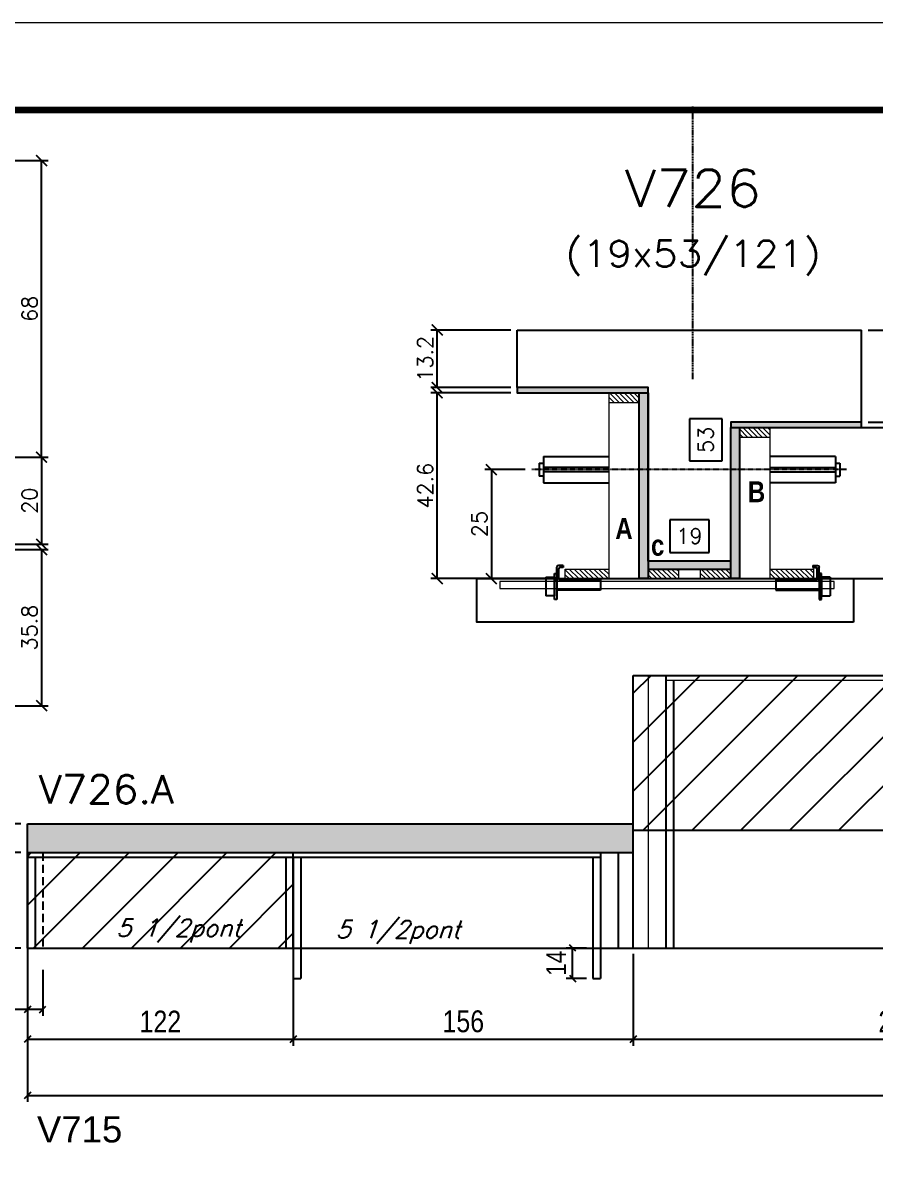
# Model space of a CAD drawing. Extents: x -20960 to -5926, y -2106 to 21915.
# Drawn here: x -7072 to -6681, y 13352 to 13875 of the extents above; entities that cross this region are included whole.
import ezdxf
from ezdxf.enums import TextEntityAlignment as Align

# ---------------------------------------------------------------- set-up
doc = ezdxf.new("R2010")
doc.units = 0
doc.linetypes.add('DASHED', pattern=[0.75, 0.5, -0.25])
doc.linetypes.add('HIDDEN', pattern=[0.375, 0.25, -0.125])
for name, color, linetype in [('5', 5, 'Continuous'), ('barrote', 251, 'Continuous'), ('COTA', 241, 'Continuous'), ('Cota Seção (2x)', 4, 'Continuous'), ('detalhes', 4, 'Continuous'), ('Painéis', 200, 'Continuous'), ('presilha', 1, 'Continuous'), ('Reaproveitamento', 251, 'Continuous'), ('SARR_2.2x7', 40, 'Continuous'), ('SARR_3.5x7', 81, 'Continuous'), ('TENSOR', 3, 'Continuous'), ('texto', 7, 'Continuous'), ('Texto de Titulo', 7, 'Continuous'), ('Texto Qtd Sarr', 242, 'Continuous')]:
    doc.layers.add(name, color=color, linetype=linetype)
for name, color, linetype, lineweight in [('CONCRETO', 251, 'Continuous', 25), ('Folhas', 255, 'Continuous', 9), ('Hachura', 251, 'Continuous', 9), ('Madeira', 126, 'Continuous', 18), ('Sarr 2.2x7', 40, 'Continuous', 9), ('SARRAFO DE PRESSAO', 251, 'DASHED', 9), ('SCO-___-LAJ', 2, 'Continuous', 0), ('Texto Seção', 7, 'Continuous', 15)]:
    doc.layers.add(name, color=color, linetype=linetype, lineweight=lineweight)
doc.styles.add('COTA TECNICA', font='techl___.ttf', dxfattribs={"height": 10})
doc.styles.add('COTA TECNICA-50', font='techl___.ttf', dxfattribs={"height": 9})
doc.styles.add('REGUA-120', font='ROMANS.shx', dxfattribs={"height": 15})
doc.styles.add('Romans', font='romans.shx')
doc.styles.get("Standard").update_dxf_attribs({"font": 'arial.ttf'})
doc.styles.add('TECNICA', font='techb___.ttf', dxfattribs={"height": 10})
doc.dimstyles.new('COTA PAINEL-50', dxfattribs={"dimtxt": 9, "dimasz": 3, "dimexe": 3, "dimexo": 3, "dimgap": 3, "dimtad": 1, "dimdec": 1, "dimzin": 12, "dimdsep": 46, "dimtxsty": 'COTA TECNICA-50', "dimblk1": 'OBLIQUE', "dimblk2": 'OBLIQUE', "dimsah": 1, "dimcen": 0.9, "dimclrd": 4, "dimclre": 4, "dimclrt": 240, "dimadec": 1, "dimazin": 3, "dimtfac": 1, "dimtdec": 1, "dimtmove": 0, "dimatfit": 3, "dimfxl": 1, "dimtolj": 1, "dimtzin": 12, "dimarcsym": 0})
doc.dimstyles.new('Cota Seção (2x)', dxfattribs={"dimtxt": 7, "dimasz": 5, "dimexe": 3, "dimexo": 3, "dimgap": 2, "dimtad": 3, "dimdec": 1, "dimlfac": 0.5, "dimzin": 12, "dimdsep": 46, "dimtxsty": 'Romans', "dimblk": 'ARCHTICK', "dimcen": 0, "dimclrd": 4, "dimclre": 4, "dimclrt": 1, "dimadec": 1, "dimazin": 3, "dimtfac": 1, "dimtdec": 1, "dimtmove": 0, "dimatfit": 3, "dimldrblk": 'OBLIQUE', "dimfxl": 1, "dimtolj": 1, "dimtzin": 12, "dimarcsym": 0})
doc.dimstyles.new('Cota Seção interna', dxfattribs={"dimtxt": 7, "dimasz": 6, "dimexe": 0.18, "dimexo": 2, "dimgap": -4, "dimtad": 3, "dimdec": 1, "dimlfac": 0.5, "dimzin": 12, "dimdsep": 46, "dimtxsty": 'Romans', "dimblk": 'ARCHTICK', "dimcen": 0.09, "dimse1": 1, "dimse2": 1, "dimsd1": 1, "dimsd2": 1, "dimclrd": 180, "dimclre": 5, "dimclrt": 1, "dimadec": 0, "dimazin": 3, "dimtfac": 1, "dimtdec": 1, "dimtofl": 0, "dimtmove": 0, "dimatfit": 3, "dimldrblk": 'ARCHTICK', "dimfxl": 1, "dimtolj": 1, "dimtzin": 0, "dimarcsym": 0})
doc.dimstyles.new('PAINEL', dxfattribs={"dimtxt": 10, "dimasz": 3, "dimexe": 3, "dimexo": 3, "dimgap": 3, "dimtad": 1, "dimdec": 1, "dimzin": 12, "dimdsep": 46, "dimtxsty": 'COTA TECNICA', "dimblk1": 'OBLIQUE', "dimblk2": 'OBLIQUE', "dimsah": 1, "dimcen": 0.9, "dimclrd": 4, "dimclre": 4, "dimclrt": 240, "dimadec": 1, "dimazin": 3, "dimtfac": 1, "dimtdec": 1, "dimtmove": 0, "dimatfit": 3, "dimfxl": 1, "dimtolj": 1, "dimtzin": 12, "dimarcsym": 0})

# ---------------------------------------------------------------- blocks, each defined once
blk = doc.blocks.new('9999999999')
at = {"layer": 'Folhas'}
blk.add_lwpolyline([(98138.98, 34190.21), (99623.98, 34190.21), (99623.98, 35240.21), (98138.98, 35240.21)], close=True, dxfattribs=at)
at = {"layer": 'Folhas', "color": 30, "const_width": 3}
blk.add_lwpolyline([(98213.98, 34230.21), (99583.98, 34230.21), (99583.98, 35200.21), (98213.98, 35200.21)], close=True, dxfattribs=at)
blk = doc.blocks.new('_ArchTick')
at = {"color": 0, "linetype": 'ByBlock', "const_width": 0.15}
blk.add_lwpolyline([(-0.5, -0.5), (0.5, 0.5)], dxfattribs=at)
blk = doc.blocks.new('*D1012')
at = {"layer": 'COTA', "color": 4, "lineweight": -2, "transparency": 16777216}
for p, q in [((-6847.87, 13705.7), (-6884.59, 13705.7)), ((-6881.59, 13620.5), (-6881.59, 13705.7)), ((-6830.27, 13620.5), (-6884.59, 13620.5))]:
    blk.add_line(p, q, dxfattribs=at)
at = {"layer": 'Defpoints', "color": 0, "transparency": 16777216}
for p in [(-6881.59, 13705.7), (-6844.87, 13705.7), (-6827.27, 13620.5)]:
    blk.add_point(p, dxfattribs=at)
at = {"layer": 'COTA', "color": 4, "lineweight": -2, "transparency": 16777216, "xscale": 5, "yscale": 5, "zscale": 5}
for p, rotation in [((-6881.59, 13705.7), 90), ((-6881.59, 13620.5), 270)]:
    blk.add_blockref('_ArchTick', p, dxfattribs=dict(at, rotation=rotation))
at = {"layer": 'COTA', "color": 1, "transparency": 16777216, "insert": (-6887.09, 13663.1), "char_height": 7, "attachment_point": 5, "rotation": 90, "style": 'Romans'}
blk.add_mtext('\\A1;42.6', dxfattribs=at)
blk = doc.blocks.new('_Oblique')
at = {"color": 0, "linetype": 'ByBlock', "lineweight": -2}
blk.add_line((-0.5, -0.5), (0.5, 0.5), dxfattribs=at)
blk = doc.blocks.new('*D1013')
at = {"layer": 'COTA', "color": 4, "lineweight": -2, "transparency": 16777216}
for p, q in [((-6847.87, 13734.5), (-6884.59, 13734.5)), ((-6881.59, 13708.1), (-6881.59, 13734.5)), ((-6847.87, 13708.1), (-6884.59, 13708.1))]:
    blk.add_line(p, q, dxfattribs=at)
at = {"layer": 'Defpoints', "color": 0, "transparency": 16777216}
for p in [(-6881.59, 13734.5), (-6844.87, 13734.5), (-6844.87, 13708.1)]:
    blk.add_point(p, dxfattribs=at)
at = {"layer": 'COTA', "color": 4, "lineweight": -2, "transparency": 16777216, "xscale": 5, "yscale": 5, "zscale": 5}
for p, rotation in [((-6881.59, 13734.5), 90), ((-6881.59, 13708.1), 270)]:
    blk.add_blockref('_ArchTick', p, dxfattribs=dict(at, rotation=rotation))
at = {"layer": 'COTA', "color": 1, "transparency": 16777216, "insert": (-6887.09, 13721.3), "char_height": 7, "attachment_point": 5, "rotation": 90, "style": 'Romans'}
blk.add_mtext('\\A1;13.2', dxfattribs=at)
blk = doc.blocks.new('*D1014')
at = {"layer": 'Cota Seção (2x)', "color": 180, "lineweight": -2, "transparency": 16777216}
for p, q in [((-6750.87, 13693.8), (-6765.87, 13693.8)), ((-6765.87, 13693.8), (-6765.87, 13674.47)), ((-6750.87, 13674.47), (-6750.87, 13693.8)), ((-6765.87, 13674.47), (-6750.87, 13674.47))]:
    blk.add_line(p, q, dxfattribs=at)
at = {"layer": 'Defpoints', "color": 0, "transparency": 16777216}
for p in [(-6784.87, 13734.5), (-6746.87, 13734.5), (-6784.87, 13628.5)]:
    blk.add_point(p, dxfattribs=at)
at = {"layer": 'Cota Seção (2x)', "color": 1, "transparency": 16777216, "insert": (-6758.37, 13684.13), "char_height": 7, "attachment_point": 5, "rotation": 90, "style": 'Romans'}
blk.add_mtext('\\A1;53', dxfattribs=at)
blk = doc.blocks.new('PRESILHA METÁLICA 1')
at = {"layer": 'presilha'}
for p, q in [((7.5, 10.64), (7.5, 19.86)), ((12, 21), (8.64, 21)), ((9, 11.57), (9, 18.93)), ((12, 19.5), (9.57, 19.5)), ((12, 21), (12, 19.5)), ((0, 13), (6, 13)), ((0, 13), (0, 0)), ((6, 15.5), (7.5, 15.5)), ((6, -2.5), (6, 15.5)), ((6, 13), (6, 0)), ((7.5, 15.5), (7.5, -2.5)), ((37.5, 11), (9.57, 11)), ((37.5, 11), (37.5, 4.1)), ((6, 0), (0, 0)), ((37.5, 4.1), (7.5, 4.1)), ((7.5, -2.5), (6, -2.5))]:
    blk.add_line(p, q, dxfattribs=at)
for centre, radius, start, end in [((8.64, 19.86), 1.14, 90, 180), ((9.57, 18.93), 0.57, 90, 180), ((9.57, 11.57), 0.57, 180, 270)]:
    blk.add_arc(centre, radius, start, end, dxfattribs=at)
blk = doc.blocks.new('*D1015')
at = {"layer": 'Cota Seção (2x)', "color": 180, "lineweight": -2, "transparency": 16777216}
for p, q in [((-6756.87, 13647.5), (-6774.87, 13647.5)), ((-6774.87, 13647.5), (-6774.87, 13632.5)), ((-6756.87, 13632.5), (-6756.87, 13647.5)), ((-6774.87, 13632.5), (-6756.87, 13632.5))]:
    blk.add_line(p, q, dxfattribs=at)
at = {"layer": 'Defpoints', "color": 0, "transparency": 16777216}
for p in [(-6784.87, 13628.5), (-6784.87, 13620.5), (-6746.87, 13620.5)]:
    blk.add_point(p, dxfattribs=at)
at = {"layer": 'Cota Seção (2x)', "color": 1, "transparency": 16777216, "insert": (-6765.87, 13640), "char_height": 7, "attachment_point": 5, "style": 'Romans'}
blk.add_mtext('\\A1;19', dxfattribs=at)
blk = doc.blocks.new('*D1016')
at = {"layer": 'COTA', "color": 4, "lineweight": -2, "transparency": 16777216}
for p, q in [((-6725.87, 13689.8), (-6656.3, 13689.8)), ((-6659.3, 13689.8), (-6659.3, 13620.5)), ((-6725.87, 13620.5), (-6656.3, 13620.5))]:
    blk.add_line(p, q, dxfattribs=at)
at = {"layer": 'Defpoints', "color": 0, "transparency": 16777216}
for p in [(-6728.87, 13689.8), (-6728.87, 13620.5), (-6659.3, 13620.5)]:
    blk.add_point(p, dxfattribs=at)
at = {"layer": 'COTA', "color": 4, "lineweight": -2, "transparency": 16777216, "xscale": 5, "yscale": 5, "zscale": 5}
for p, rotation in [((-6659.3, 13689.8), 90), ((-6659.3, 13620.5), 270)]:
    blk.add_blockref('_ArchTick', p, dxfattribs=dict(at, rotation=rotation))
at = {"layer": 'COTA', "color": 1, "transparency": 16777216, "insert": (-6664.8, 13655.15), "char_height": 7, "attachment_point": 5, "rotation": 90, "style": 'Romans'}
blk.add_mtext('\\A1;34.7', dxfattribs=at)
blk = doc.blocks.new('*D1017')
at = {"layer": 'COTA', "color": 4, "lineweight": -2, "transparency": 16777216}
for p, q in [((-6841.17, 13670.47), (-6859.73, 13670.47)), ((-6856.73, 13670.47), (-6856.73, 13620.5)), ((-6841.17, 13620.5), (-6859.73, 13620.5))]:
    blk.add_line(p, q, dxfattribs=at)
at = {"layer": 'Defpoints', "color": 0, "transparency": 16777216}
for p in [(-6838.17, 13670.47), (-6856.73, 13620.5), (-6838.17, 13620.5)]:
    blk.add_point(p, dxfattribs=at)
at = {"layer": 'COTA', "color": 4, "lineweight": -2, "transparency": 16777216, "xscale": 5, "yscale": 5, "zscale": 5}
for p, rotation in [((-6856.73, 13670.47), 90), ((-6856.73, 13620.5), 270)]:
    blk.add_blockref('_ArchTick', p, dxfattribs=dict(at, rotation=rotation))
at = {"layer": 'COTA', "color": 1, "transparency": 16777216, "insert": (-6862.23, 13645.49), "char_height": 7, "attachment_point": 5, "rotation": 90, "style": 'Romans'}
blk.add_mtext('\\A1;25', dxfattribs=at)
blk = doc.blocks.new('*D1034')
at = {"layer": 'COTA', "color": 4, "lineweight": -2, "transparency": 16777216}
for p, q in [((-6683.87, 13734.5), (-6656.3, 13734.5)), ((-6659.3, 13692.2), (-6659.3, 13734.5)), ((-6683.87, 13692.2), (-6656.3, 13692.2))]:
    blk.add_line(p, q, dxfattribs=at)
at = {"layer": 'Defpoints', "color": 0, "transparency": 16777216}
for p in [(-6686.87, 13734.5), (-6659.3, 13734.5), (-6686.87, 13692.2)]:
    blk.add_point(p, dxfattribs=at)
at = {"layer": 'COTA', "color": 4, "lineweight": -2, "transparency": 16777216, "xscale": 5, "yscale": 5, "zscale": 5}
for p, rotation in [((-6659.3, 13734.5), 90), ((-6659.3, 13692.2), 270)]:
    blk.add_blockref('_ArchTick', p, dxfattribs=dict(at, rotation=rotation))
at = {"layer": 'COTA', "color": 1, "transparency": 16777216, "insert": (-6664.8, 13713.35), "char_height": 7, "attachment_point": 5, "rotation": 90, "style": 'Romans'}
blk.add_mtext('\\A1;21.2', dxfattribs=at)
blk = doc.blocks.new('titulo1')
at = {"layer": 'Defpoints', "color": 252, "linetype": 'HIDDEN', "ltscale": 2}
blk.add_line((0, 0), (0, 125), dxfattribs=at)
at = {"layer": 'Defpoints', "style": 'Romans', "oblique": 15}
blk.add_attdef('FOLHA', text='', height=10, dxfattribs=at).set_placement((0, 15.58), align=Align.MIDDLE_CENTER)
at = {"layer": 'Texto Qtd Sarr', "color": 3, "style": 'Romans', "oblique": 15}
for tag, height, p in [('TITULO', 17, (0, 71.45)), ('SEÇÃO', 12, (0, 41.55))]:
    blk.add_attdef(tag, text='', height=height, dxfattribs=at).set_placement(p, align=Align.MIDDLE_CENTER)
blk = doc.blocks.new('*D1041')
at = {"layer": 'COTA', "color": 4, "lineweight": -2, "ltscale": 25, "transparency": 16777216}
for p, q in [((-7069.62, 13448.09), (-7069.62, 13406.3)), ((-6947.62, 13448.09), (-6947.62, 13406.3)), ((-7069.62, 13409.3), (-6947.62, 13409.3))]:
    blk.add_line(p, q, dxfattribs=at)
at = {"layer": 'Defpoints', "color": 0, "ltscale": 25, "transparency": 16777216}
for p in [(-7069.62, 13451.09), (-6947.62, 13451.09), (-6947.62, 13409.3)]:
    blk.add_point(p, dxfattribs=at)
at = {"layer": 'COTA', "color": 4, "lineweight": -2, "ltscale": 25, "transparency": 16777216, "xscale": 3, "yscale": 3, "zscale": 3, "rotation": 180}
blk.add_blockref('_Oblique', (-7069.62, 13409.3), dxfattribs=at)
at = {"layer": 'COTA', "color": 4, "lineweight": -2, "ltscale": 25, "transparency": 16777216, "xscale": 3, "yscale": 3, "zscale": 3}
blk.add_blockref('_Oblique', (-6947.62, 13409.3), dxfattribs=at)
at = {"layer": 'COTA', "color": 240, "ltscale": 25, "transparency": 16777216, "insert": (-7008.62, 13417.36), "char_height": 10, "attachment_point": 5, "style": 'COTA TECNICA'}
blk.add_mtext('\\A1;122', dxfattribs=at)
blk = doc.blocks.new('*D1023')
at = {"layer": 'COTA', "color": 4, "lineweight": -2, "ltscale": 25, "transparency": 16777216}
for p, q in [((-6947.62, 13448.09), (-6947.62, 13406.3)), ((-6791.62, 13448.4), (-6791.62, 13406.3)), ((-6947.62, 13409.3), (-6791.62, 13409.3))]:
    blk.add_line(p, q, dxfattribs=at)
at = {"layer": 'Defpoints', "color": 0, "ltscale": 25, "transparency": 16777216}
for p in [(-6947.62, 13451.09), (-6791.62, 13451.4), (-6791.62, 13409.3)]:
    blk.add_point(p, dxfattribs=at)
at = {"layer": 'COTA', "color": 4, "lineweight": -2, "ltscale": 25, "transparency": 16777216, "xscale": 3, "yscale": 3, "zscale": 3, "rotation": 180}
blk.add_blockref('_Oblique', (-6947.62, 13409.3), dxfattribs=at)
at = {"layer": 'COTA', "color": 4, "lineweight": -2, "ltscale": 25, "transparency": 16777216, "xscale": 3, "yscale": 3, "zscale": 3}
blk.add_blockref('_Oblique', (-6791.62, 13409.3), dxfattribs=at)
at = {"layer": 'COTA', "color": 240, "ltscale": 25, "transparency": 16777216, "insert": (-6869.62, 13417.41), "char_height": 10, "attachment_point": 5, "style": 'COTA TECNICA'}
blk.add_mtext('\\A1;156', dxfattribs=at)
blk = doc.blocks.new('*D1024')
at = {"layer": 'COTA', "color": 4, "lineweight": -2, "ltscale": 25, "transparency": 16777216}
for p, q in [((-6791.62, 13448.09), (-6791.62, 13406.3)), ((-6547.62, 13448.09), (-6547.62, 13406.3)), ((-6791.62, 13409.3), (-6547.62, 13409.3))]:
    blk.add_line(p, q, dxfattribs=at)
at = {"layer": 'Defpoints', "color": 0, "ltscale": 25, "transparency": 16777216}
for p in [(-6791.62, 13451.09), (-6547.62, 13451.09), (-6547.62, 13409.3)]:
    blk.add_point(p, dxfattribs=at)
at = {"layer": 'COTA', "color": 4, "lineweight": -2, "ltscale": 25, "transparency": 16777216, "xscale": 3, "yscale": 3, "zscale": 3, "rotation": 180}
blk.add_blockref('_Oblique', (-6791.62, 13409.3), dxfattribs=at)
at = {"layer": 'COTA', "color": 4, "lineweight": -2, "ltscale": 25, "transparency": 16777216, "xscale": 3, "yscale": 3, "zscale": 3}
blk.add_blockref('_Oblique', (-6547.62, 13409.3), dxfattribs=at)
at = {"layer": 'COTA', "color": 240, "ltscale": 25, "transparency": 16777216, "insert": (-6669.62, 13417.37), "char_height": 10, "attachment_point": 5, "style": 'COTA TECNICA'}
blk.add_mtext('\\A1;244', dxfattribs=at)
blk = doc.blocks.new('*D1025')
at = {"layer": 'COTA', "color": 4, "lineweight": -2, "ltscale": 25, "transparency": 16777216}
for p, q in [((-6002.6, 13489.09), (-6002.6, 13380.48)), ((-7069.62, 13448.09), (-7069.62, 13380.48)), ((-7069.62, 13383.48), (-6002.6, 13383.48))]:
    blk.add_line(p, q, dxfattribs=at)
at = {"layer": 'Defpoints', "color": 0, "ltscale": 25, "transparency": 16777216}
for p in [(-6002.6, 13492.09), (-7069.62, 13451.09), (-6002.6, 13383.48)]:
    blk.add_point(p, dxfattribs=at)
at = {"layer": 'COTA', "color": 4, "lineweight": -2, "ltscale": 25, "transparency": 16777216, "xscale": 3, "yscale": 3, "zscale": 3, "rotation": 180}
blk.add_blockref('_Oblique', (-7069.62, 13383.48), dxfattribs=at)
at = {"layer": 'COTA', "color": 4, "lineweight": -2, "ltscale": 25, "transparency": 16777216, "xscale": 3, "yscale": 3, "zscale": 3}
blk.add_blockref('_Oblique', (-6002.6, 13383.48), dxfattribs=at)
at = {"layer": 'COTA', "color": 240, "ltscale": 25, "transparency": 16777216, "insert": (-6536.11, 13391.58), "char_height": 10, "attachment_point": 5, "style": 'COTA TECNICA'}
blk.add_mtext('\\A1;1067', dxfattribs=at)
blk = doc.blocks.new('*D1030')
at = {"layer": 'COTA', "color": 4, "lineweight": -2, "ltscale": 25, "transparency": 16777216}
for p, q in [((-7069.62, 13448.09), (-7069.62, 13419.93)), ((-7062.62, 13441.09), (-7062.62, 13419.93)), ((-7069.62, 13422.93), (-7084.35, 13422.93)), ((-7062.62, 13422.93), (-7069.62, 13422.93))]:
    blk.add_line(p, q, dxfattribs=at)
at = {"layer": 'Defpoints', "color": 0, "ltscale": 25, "transparency": 16777216}
for p in [(-7069.62, 13451.09), (-7062.62, 13444.09), (-7069.62, 13422.93)]:
    blk.add_point(p, dxfattribs=at)
at = {"layer": 'COTA', "color": 4, "lineweight": -2, "ltscale": 25, "transparency": 16777216, "xscale": 3, "yscale": 3, "zscale": 3, "rotation": 180}
blk.add_blockref('_Oblique', (-7069.62, 13422.93), dxfattribs=at)
at = {"layer": 'COTA', "color": 4, "lineweight": -2, "ltscale": 25, "transparency": 16777216, "xscale": 3, "yscale": 3, "zscale": 3}
blk.add_blockref('_Oblique', (-7062.62, 13422.93), dxfattribs=at)
at = {"layer": 'COTA', "color": 240, "ltscale": 25, "transparency": 16777216, "insert": (-7078.48, 13431), "char_height": 10, "attachment_point": 5, "style": 'COTA TECNICA'}
blk.add_mtext('\\A1;7', dxfattribs=at)
blk = doc.blocks.new('*D1048')
at = {"layer": 'COTA', "color": 4, "lineweight": -2, "transparency": 16777216}
for p, q in [((-7072.62, 13494.89), (-7082.68, 13494.89)), ((-7079.68, 13451.09), (-7079.68, 13494.89)), ((-7072.62, 13451.09), (-7082.68, 13451.09))]:
    blk.add_line(p, q, dxfattribs=at)
at = {"layer": 'Defpoints', "color": 0, "transparency": 16777216}
for p in [(-7079.68, 13494.89), (-7069.62, 13494.89), (-7069.62, 13451.09)]:
    blk.add_point(p, dxfattribs=at)
at = {"layer": 'COTA', "color": 4, "lineweight": -2, "transparency": 16777216, "xscale": 3, "yscale": 3, "zscale": 3}
for p, rotation in [((-7079.68, 13494.89), 90), ((-7079.68, 13451.09), 270)]:
    blk.add_blockref('_Oblique', p, dxfattribs=dict(at, rotation=rotation))
at = {"layer": 'COTA', "color": 240, "transparency": 16777216, "insert": (-7087.39, 13472.99), "char_height": 9, "attachment_point": 5, "rotation": 90, "style": 'COTA TECNICA-50'}
blk.add_mtext('\\A1;43.8', dxfattribs=at)
blk = doc.blocks.new('*D1049')
at = {"layer": 'COTA', "color": 4, "lineweight": -2, "transparency": 16777216}
for p, q in [((-7072.62, 13508.09), (-7082.68, 13508.09)), ((-7079.68, 13494.89), (-7079.68, 13508.09)), ((-7072.62, 13494.89), (-7082.68, 13494.89))]:
    blk.add_line(p, q, dxfattribs=at)
at = {"layer": 'Defpoints', "color": 0, "transparency": 16777216}
for p in [(-7079.68, 13508.09), (-7069.62, 13508.09), (-7069.62, 13494.89)]:
    blk.add_point(p, dxfattribs=at)
at = {"layer": 'COTA', "color": 4, "lineweight": -2, "transparency": 16777216, "xscale": 3, "yscale": 3, "zscale": 3}
for p, rotation in [((-7079.68, 13508.09), 90), ((-7079.68, 13494.89), 270)]:
    blk.add_blockref('_Oblique', p, dxfattribs=dict(at, rotation=rotation))
at = {"layer": 'COTA', "color": 240, "transparency": 16777216, "insert": (-7087.37, 13501.49), "char_height": 9, "attachment_point": 5, "rotation": 90, "style": 'COTA TECNICA-50'}
blk.add_mtext('\\A1;13.2', dxfattribs=at)
blk = doc.blocks.new('*D1053')
at = {"layer": 'COTA', "color": 4, "lineweight": -2, "transparency": 16777216}
for p, q in [((-6813.12, 13451.09), (-6822.44, 13451.09)), ((-6819.44, 13437.09), (-6819.44, 13451.09)), ((-6813.12, 13437.09), (-6822.44, 13437.09))]:
    blk.add_line(p, q, dxfattribs=at)
at = {"layer": 'Defpoints', "color": 0, "transparency": 16777216}
for p in [(-6819.44, 13451.09), (-6810.12, 13451.09), (-6810.12, 13437.09)]:
    blk.add_point(p, dxfattribs=at)
at = {"layer": 'COTA', "color": 4, "lineweight": -2, "transparency": 16777216, "xscale": 3, "yscale": 3, "zscale": 3}
for p, rotation in [((-6819.44, 13451.09), 90), ((-6819.44, 13437.09), 270)]:
    blk.add_blockref('_Oblique', p, dxfattribs=dict(at, rotation=rotation))
at = {"layer": 'COTA', "color": 240, "transparency": 16777216, "insert": (-6827.01, 13444.09), "char_height": 9, "attachment_point": 5, "rotation": 90, "style": 'COTA TECNICA-50'}
blk.add_mtext('\\A1;14', dxfattribs=at)
blk = doc.blocks.new('*D1020')
at = {"layer": 'COTA', "color": 4, "lineweight": -2, "transparency": 16777216}
for p, q in [((-7085.18, 13676.22), (-7060.12, 13676.22)), ((-7063.12, 13676.22), (-7063.12, 13636.22)), ((-7085.18, 13636.22), (-7060.12, 13636.22))]:
    blk.add_line(p, q, dxfattribs=at)
at = {"layer": 'Defpoints', "color": 0, "transparency": 16777216}
for p in [(-7088.18, 13676.22), (-7088.18, 13636.22), (-7063.12, 13636.22)]:
    blk.add_point(p, dxfattribs=at)
at = {"layer": 'COTA', "color": 4, "lineweight": -2, "transparency": 16777216, "xscale": 5, "yscale": 5, "zscale": 5}
for p, rotation in [((-7063.12, 13676.22), 90), ((-7063.12, 13636.22), 270)]:
    blk.add_blockref('_ArchTick', p, dxfattribs=dict(at, rotation=rotation))
at = {"layer": 'COTA', "color": 1, "transparency": 16777216, "insert": (-7068.62, 13656.22), "char_height": 7, "attachment_point": 5, "rotation": 90, "style": 'Romans'}
blk.add_mtext('\\A1;20', dxfattribs=at)
blk = doc.blocks.new('*D1021')
at = {"layer": 'COTA', "color": 4, "lineweight": -2, "transparency": 16777216}
for p, q in [((-7085.18, 13633.82), (-7060.12, 13633.82)), ((-7063.12, 13633.82), (-7063.12, 13562.22)), ((-7107.18, 13562.22), (-7060.12, 13562.22))]:
    blk.add_line(p, q, dxfattribs=at)
at = {"layer": 'Defpoints', "color": 0, "transparency": 16777216}
for p in [(-7088.18, 13633.82), (-7110.18, 13562.22), (-7063.12, 13562.22)]:
    blk.add_point(p, dxfattribs=at)
at = {"layer": 'COTA', "color": 4, "lineweight": -2, "transparency": 16777216, "xscale": 5, "yscale": 5, "zscale": 5}
for p, rotation in [((-7063.12, 13633.82), 90), ((-7063.12, 13562.22), 270)]:
    blk.add_blockref('_ArchTick', p, dxfattribs=dict(at, rotation=rotation))
at = {"layer": 'COTA', "color": 1, "transparency": 16777216, "insert": (-7068.62, 13598.02), "char_height": 7, "attachment_point": 5, "rotation": 90, "style": 'Romans'}
blk.add_mtext('\\A1;35.8', dxfattribs=at)
blk = doc.blocks.new('*D1036')
at = {"layer": 'COTA', "color": 4, "lineweight": -2, "transparency": 16777216}
for p, q in [((-7136.78, 13812.22), (-7060.12, 13812.22)), ((-7063.12, 13676.22), (-7063.12, 13812.22)), ((-7085.18, 13676.22), (-7060.12, 13676.22))]:
    blk.add_line(p, q, dxfattribs=at)
at = {"layer": 'Defpoints', "color": 0, "transparency": 16777216}
for p in [(-7139.78, 13812.22), (-7063.12, 13812.22), (-7088.18, 13676.22)]:
    blk.add_point(p, dxfattribs=at)
at = {"layer": 'COTA', "color": 4, "lineweight": -2, "transparency": 16777216, "xscale": 5, "yscale": 5, "zscale": 5}
for p, rotation in [((-7063.12, 13812.22), 90), ((-7063.12, 13676.22), 270)]:
    blk.add_blockref('_ArchTick', p, dxfattribs=dict(at, rotation=rotation))
at = {"layer": 'COTA', "color": 1, "transparency": 16777216, "insert": (-7068.62, 13744.22), "char_height": 7, "attachment_point": 5, "rotation": 90, "style": 'Romans'}
blk.add_mtext('\\A1;68', dxfattribs=at)

msp = doc.modelspace()

# ---------------------------------------------------------------- hatches: boundary and pattern name
at = {"layer": 'COTA', "ltscale": 25}
h = msp.add_hatch(dxfattribs=at)
h.set_pattern_fill('AR-CONC', color=256, scale=0.03)
h.set_pattern_definition([(50, (1612, -3445.7253), (5.4655401, -0.4781726), [0.5715, -6.2865]), (355, (1612, -3445.7253), (-1.0573026, 5.7317054), [0.4572, -5.0292175]), (100.451445, (1612.4555, -3445.765), (4.4082374, 5.2535326), [0.4857003, -5.3427073]), (46.1842, (1612, -3444.201), (8.1323712, -1.2612698), [0.85725, -9.42975]), (96.635558, (1612.678, -3444.3064), (7.122124, 7.4227837), [0.7285507, -8.0140682]), (351.18415, (1612, -3444.201), (7.122124, 7.4227837), [0.685799, -7.543792]), (21, (1612.762, -3444.5823), (4.5484317, -3.0679559), [0.5715, -6.2865]), (326, (1612.762, -3444.5823), (1.8540609, 5.525639), [0.4572, -5.0292]), (71.451445, (1613.141, -3444.838), (6.4024926, 2.457683), [0.4857003, -5.3426981]), (37.5, (1612, -3445.7253), (0.0926581, 2.53665117), [0, -4.96824, 0, -5.1054, 0, -5.04825]), (7.5, (1612, -3445.7253), (2.00458988, 3.00541724), [0, -2.91084, 0, -4.85394, 0, -1.92405]), (327.5, (1610.3007, -3445.7253), (4.06771786, -0.17186232), [0, -1.905, 0, -5.9436, 0, -7.8867]), (317.5, (1609.5387, -3445.7253), (4.44387544, 0.7627947), [0, -2.4765, 0, -3.94716, 0, -5.6007])])
h.paths.add_polyline_path([(-6791.62, 13494.89), (-6791.62, 13508.09), (-7069.62, 13508.09), (-7069.62, 13494.89)])
at = {"layer": 'Hachura'}
h = msp.add_hatch(color=256, dxfattribs=at)
h.dxf.hatch_style = 1
h.paths.add_polyline_path([(-6784.87, 13705.7), (-6784.87, 13708.1), (-6844.87, 13708.1), (-6844.87, 13705.7)])
h = msp.add_hatch(dxfattribs=at)
h.set_pattern_fill('ANSI31', color=256, scale=0.5, angle=270, style=0)
h.set_pattern_definition([(315, (16124.9513, 5398.0604), (1.12253202, 1.12253202), [])])
h.paths.add_polyline_path([(-6788.87, 13701.3), (-6788.87, 13705.7), (-6802.87, 13705.7), (-6802.87, 13701.3)])
h = msp.add_hatch(color=256, dxfattribs=at)
h.dxf.hatch_style = 1
h.paths.add_polyline_path([(-6788.87, 13705.7), (-6784.87, 13705.7), (-6784.87, 13620.5), (-6788.87, 13620.5)])
h = msp.add_hatch(color=256, dxfattribs=at)
h.dxf.hatch_style = 1
h.paths.add_polyline_path([(-6686.87, 13689.8), (-6686.87, 13692.2), (-6746.87, 13692.2), (-6746.87, 13689.8)])
h = msp.add_hatch(color=256, dxfattribs=at)
h.dxf.hatch_style = 1
h.paths.add_polyline_path([(-6746.87, 13689.8), (-6742.87, 13689.8), (-6742.87, 13620.5), (-6746.87, 13620.5)])
h = msp.add_hatch(dxfattribs=at)
h.set_pattern_fill('ANSI31', color=256, scale=0.5, angle=270, style=0)
h.set_pattern_definition([(315, (16064.9513, 5382.1604), (1.12253202, 1.12253202), [])])
h.paths.add_polyline_path([(-6728.87, 13685.4), (-6728.87, 13689.8), (-6742.87, 13689.8), (-6742.87, 13685.4)])
h = msp.add_hatch(color=256, dxfattribs=at)
h.dxf.hatch_style = 1
h.paths.add_polyline_path([(-6746.87, 13624.9), (-6746.87, 13628.5), (-6784.87, 13628.5), (-6784.87, 13624.9)])
h = msp.add_hatch(dxfattribs=at)
h.set_pattern_fill('ANSI31', color=256, scale=0.5, angle=270, style=0)
h.set_pattern_definition([(315, (16124.9513, 5390.8604), (1.12253202, 1.12253202), [])])
h.paths.add_polyline_path([(-6822.87, 13620.5), (-6822.87, 13624.9), (-6802.87, 13624.9), (-6802.87, 13620.5)])
h = msp.add_hatch(dxfattribs=at)
h.set_pattern_fill('ANSI31', color=256, scale=0.5, angle=270, style=0)
h.set_pattern_definition([(315, (16133.7513, 5390.8604), (1.12253202, 1.12253202), [])])
h.paths.add_polyline_path([(-6784.87, 13620.5), (-6784.87, 13624.9), (-6770.87, 13624.9), (-6770.87, 13620.5)])
h = msp.add_hatch(dxfattribs=at)
h.set_pattern_fill('ANSI31', color=256, scale=0.5, angle=270, style=0)
h.set_pattern_definition([(315, (16133.7534, 5390.8604), (1.12253202, 1.12253202), [])])
h.paths.add_polyline_path([(-6746.87, 13620.5), (-6746.87, 13624.9), (-6760.87, 13624.9), (-6760.87, 13620.5)])
h = msp.add_hatch(dxfattribs=at)
h.set_pattern_fill('ANSI31', color=256, scale=0.5, angle=270, style=0)
h.set_pattern_definition([(315, (16030.9513, 5390.8604), (1.12253202, 1.12253202), [])])
h.paths.add_polyline_path([(-6728.87, 13620.5), (-6728.87, 13624.9), (-6708.87, 13624.9), (-6708.87, 13620.5)])
at = {"layer": 'Reaproveitamento'}
h = msp.add_hatch(dxfattribs=at)
h.set_pattern_fill('ANSI31', color=256, scale=5)
h.set_pattern_definition([(45, (4934.373, -2253.008), (-11.22532, 11.22532), [])])
h.paths.add_polyline_path([(-6547.62, 13505.09), (-6547.62, 13576.09), (-6791.62, 13576.09), (-6791.62, 13505.09)])
at = {"layer": 'Reaproveitamento', "transparency": 33554684}
h = msp.add_hatch(dxfattribs=at)
h.set_pattern_fill('ANSI31', color=256, scale=5)
h.set_pattern_definition([(45, (1792.674, -3350.557), (-11.22532, 11.22532), [])])
h.paths.add_polyline_path([(-7069.62, 13494.89), (-7069.62, 13451.09), (-6947.62, 13451.09), (-6947.62, 13494.89)])

# ---------------------------------------------------------------- linework, layer by layer
at = {"ltscale": 3}
for p, q in [((-6834.87, 13673.47), (-6834.87, 13667.47)), ((-6834.87, 13673.47), (-6832.87, 13673.47)), ((-6832.87, 13676.47), (-6832.87, 13664.47)), ((-6832.87, 13676.47), (-6802.87, 13676.47)), ((-6698.87, 13676.47), (-6728.87, 13676.47)), ((-6698.87, 13676.47), (-6698.87, 13664.47)), ((-6698.87, 13673.47), (-6696.87, 13673.47)), ((-6696.87, 13673.47), (-6696.87, 13667.47)), ((-6832.87, 13667.47), (-6834.87, 13667.47)), ((-6802.87, 13671.47), (-6832.87, 13671.47)), ((-6802.87, 13669.47), (-6832.87, 13669.47)), ((-6728.87, 13671.47), (-6698.87, 13671.47)), ((-6728.87, 13669.47), (-6698.87, 13669.47)), ((-6698.87, 13667.47), (-6696.87, 13667.47)), ((-6832.87, 13664.47), (-6802.87, 13664.47)), ((-6698.87, 13664.47), (-6728.87, 13664.47))]:
    msp.add_line(p, q, dxfattribs=at)
at = {"layer": 'barrote'}
msp.add_lwpolyline([(-6690.51, 13600.5), (-6863.47, 13600.5), (-6863.47, 13620.5), (-6690.51, 13620.5)], close=True, dxfattribs=at)
at = {"layer": 'CONCRETO'}
for p, q in [((-6844.87, 13708.1), (-6844.87, 13734.5)), ((-6844.87, 13734.5), (-6784.87, 13734.5)), ((-6784.87, 13734.5), (-6784.87, 13734.5)), ((-6784.87, 13734.5), (-6686.87, 13734.5)), ((-6686.87, 13692.2), (-6686.87, 13734.5)), ((-6784.87, 13708.1), (-6844.87, 13708.1)), ((-6784.87, 13628.5), (-6784.87, 13708.1)), ((-6746.87, 13628.5), (-6784.87, 13628.5)), ((-6746.87, 13624.9), (-6746.87, 13628.5)), ((-6746.87, 13624.9), (-6746.87, 13624.9))]:
    msp.add_line(p, q, dxfattribs=at)
at = {"layer": 'COTA', "linetype": 'ByBlock'}
msp.add_line((-7069.62, 13494.89), (-7069.62, 13508.09), dxfattribs=at)
at = {"layer": 'COTA', "ltscale": 25}
msp.add_line((-7069.62, 13508.09), (-6791.62, 13508.09), dxfattribs=at)
at = {"layer": 'Madeira'}
for points in [[(-6788.87, 13701.3), (-6788.87, 13705.7), (-6802.87, 13705.7), (-6802.87, 13701.3)], [(-6788.87, 13705.7), (-6802.87, 13705.7), (-6802.87, 13620.5), (-6788.87, 13620.5)], [(-6728.87, 13685.4), (-6728.87, 13689.8), (-6742.87, 13689.8), (-6742.87, 13685.4)], [(-6728.87, 13689.8), (-6742.87, 13689.8), (-6742.87, 13620.5), (-6728.87, 13620.5)], [(-6822.87, 13620.5), (-6822.87, 13624.9), (-6802.87, 13624.9), (-6802.87, 13620.5)], [(-6784.87, 13620.5), (-6784.87, 13624.9), (-6770.87, 13624.9), (-6770.87, 13620.5)], [(-6746.87, 13620.5), (-6746.87, 13624.9), (-6760.87, 13624.9), (-6760.87, 13620.5)], [(-6728.87, 13620.5), (-6728.87, 13624.9), (-6708.87, 13624.9), (-6708.87, 13620.5)]]:
    msp.add_lwpolyline(points, close=True, dxfattribs=at)
at = {"layer": 'Painéis'}
for p, q in [((-6791.62, 13576.09), (-6265.62, 13576.09)), ((-6791.62, 13451.09), (-6791.62, 13576.09)), ((-6791.62, 13505.09), (-6265.62, 13505.09)), ((-7069.62, 13494.89), (-6791.62, 13494.89)), ((-7069.62, 13451.09), (-6791.62, 13451.09)), ((-6791.62, 13451.09), (-6265.62, 13451.09))]:
    msp.add_line(p, q, dxfattribs=at)
at = {"layer": 'Painéis', "ltscale": 25}
for p, q in [((-7069.62, 13451.09), (-7069.62, 13494.89)), ((-6947.62, 13451.09), (-6947.62, 13494.89)), ((-6791.62, 13451.09), (-6791.62, 13494.89))]:
    msp.add_line(p, q, dxfattribs=at)
at = {"layer": 'Painéis'}
for points in [[(-6784.87, 13705.7), (-6784.87, 13708.1), (-6844.87, 13708.1), (-6844.87, 13705.7)], [(-6788.87, 13705.7), (-6784.87, 13705.7), (-6784.87, 13620.5), (-6788.87, 13620.5)], [(-6686.87, 13689.8), (-6686.87, 13692.2), (-6746.87, 13692.2), (-6746.87, 13689.8)], [(-6746.87, 13689.8), (-6742.87, 13689.8), (-6742.87, 13620.5), (-6746.87, 13620.5)], [(-6746.87, 13624.9), (-6746.87, 13628.5), (-6784.87, 13628.5), (-6784.87, 13624.9)]]:
    msp.add_lwpolyline(points, close=True, dxfattribs=at)
at = {"layer": 'Sarr 2.2x7'}
for p, q in [((-6784.62, 13451.09), (-6784.62, 13576.09)), ((-6776.62, 13573.89), (-6547.62, 13573.89))]:
    msp.add_line(p, q, dxfattribs=at)
at = {"layer": 'SARR_2.2x7', "linetype": 'HIDDEN', "ltscale": 15}
msp.add_line((-7062.62, 13494.89), (-7062.62, 13451.09), dxfattribs=at)
at = {"layer": 'SARR_2.2x7', "linetype": 'Continuous'}
for p, q in [((-6798.62, 13494.89), (-6798.62, 13451.09)), ((-7069.62, 13492.69), (-6947.62, 13492.69)), ((-6947.62, 13492.69), (-6806.62, 13492.69))]:
    msp.add_line(p, q, dxfattribs=at)
at = {"layer": 'SARR_3.5x7'}
for p, q in [((-6776.62, 13576.09), (-6776.62, 13451.09)), ((-6773.12, 13573.89), (-6773.12, 13451.09)), ((-7069.62, 13494.89), (-7069.62, 13451.09)), ((-6806.62, 13494.89), (-6806.62, 13437.09)), ((-7066.12, 13492.69), (-7066.12, 13451.09)), ((-6951.12, 13492.69), (-6951.12, 13451.09)), ((-6947.62, 13492.69), (-6947.62, 13437.09)), ((-6944.12, 13492.69), (-6944.12, 13437.09)), ((-6810.12, 13492.69), (-6810.12, 13437.09)), ((-7069.62, 13451.09), (-7066.12, 13451.09)), ((-7069.62, 13451.09), (-7069.62, 13444.09)), ((-6951.12, 13451.09), (-6944.12, 13451.09)), ((-6810.12, 13451.09), (-6806.62, 13451.09)), ((-6776.62, 13451.09), (-6773.12, 13451.09)), ((-6947.62, 13437.09), (-6944.12, 13437.09)), ((-6810.12, 13437.09), (-6806.62, 13437.09))]:
    msp.add_line(p, q, dxfattribs=at)
at = {"layer": 'SCO-___-LAJ', "color": 1}
msp.add_lwpolyline([(-6699.51, 13619.17), (-6852.81, 13619.17), (-6852.81, 13615.97), (-6699.51, 13615.97)], close=True, dxfattribs=at)
at = {"layer": 'TENSOR', "linetype": 'HIDDEN', "ltscale": 0.5}
msp.add_line((-6693.87, 13670.47), (-6838.17, 13670.47), dxfattribs=at)

# ---------------------------------------------------------------- block references
at = {"layer": 'presilha', "yscale": 0.6666666666666666, "zscale": 0.6666666666666666}
for p, xscale in [((-6831.74, 13612.54), 0.6666666666666666), ((-6701.29, 13612.54), -0.6666666666666666)]:
    msp.add_blockref('PRESILHA METÁLICA 1', p, dxfattribs=dict(at, xscale=xscale))
at = {"layer": 'SARRAFO DE PRESSAO', "color": 6, "linetype": 'ByBlock'}
msp.add_blockref('9999999999', (-105550.48, -21364.84), dxfattribs=at)
at = {"layer": 'Texto Seção'}
ref = msp.add_blockref('titulo1', (-6764.23, 13712.03), dxfattribs=at)
ref.add_attrib('TITULO', 'V726', dxfattribs={"layer": 'Texto de Titulo', "color": 7, "height": 17, "style": 'Romans', "width": 1.1}).set_placement((-6764.23, 13799.53), align=Align.MIDDLE_CENTER)
ref.add_attrib('SEÇÃO', '(19x53/121)', dxfattribs={"layer": 'Texto de Titulo', "color": 7, "height": 12, "style": 'Romans', "width": 1.1}).set_placement((-6764.23, 13769.53), align=Align.MIDDLE_CENTER)

# ---------------------------------------------------------------- texts
at = {"layer": '5', "linetype": 'Continuous'}
msp.add_text('V715', height=12, rotation=360, dxfattribs=at).set_placement((-7065.24, 13361.94))
at = {"layer": 'detalhes', "style": 'TECNICA'}
for s, p in [('B', (-6739.04, 13655.53)), ('A', (-6799.87, 13638.69)), ('c', (-6783.49, 13631))]:
    msp.add_text(s, height=9.6, dxfattribs=at).set_placement(p)
at = {"layer": 'texto', "color": 2, "char_height": 8, "attachment_point": 5, "style": 'Romans'}
for insert in [(-7000.26, 13459.02), (-6899.58, 13458.32)]:
    msp.add_mtext('{\\Q19;\\C256;5 1/2pont}', dxfattribs=dict(at, insert=insert))
at = {"layer": 'Texto Seção', "style": 'REGUA-120', "width": 1.05}
msp.add_text('V726.A', height=13, dxfattribs=at).set_placement((-7064.4, 13517.4))

# ---------------------------------------------------------------- dimensions: what is measured, and where the dimension line sits
at = {"layer": 'COTA'}
for base, p1, p2, dimstyle, picture, middle in [((-7063.12, 13812.22), (-7088.18, 13676.22), (-7139.78, 13812.22), 'Cota Seção (2x)', '*D1036', (-7068.62, 13744.22)), ((-6881.59, 13734.5), (-6844.87, 13708.1), (-6844.87, 13734.5), 'Cota Seção (2x)', '*D1013', (-6887.09, 13721.3)), ((-6659.30306076, 13734.50411537), (-6686.86888946, 13692.20411537), (-6686.86888946, 13734.50411537), 'Cota Seção (2x)', '*D1034', (-6664.80306076, 13713.35411537)), ((-6881.59, 13705.7), (-6827.27, 13620.5), (-6844.87, 13705.7), 'Cota Seção (2x)', '*D1012', (-6887.09, 13663.1)), ((-6659.30306076, 13620.50411537), (-6728.86888946, 13689.80411537), (-6728.86888946, 13620.50411537), 'Cota Seção (2x)', '*D1016', (-6664.80306076, 13655.15411537)), ((-7063.12, 13636.22), (-7088.18, 13676.22), (-7088.18, 13636.22), 'Cota Seção (2x)', '*D1020', (-7068.62, 13656.22)), ((-6856.73, 13620.5), (-6838.17, 13670.47), (-6838.17, 13620.5), 'Cota Seção (2x)', '*D1017', (-6862.23, 13645.49)), ((-7063.12, 13562.22), (-7088.18, 13633.82), (-7110.18, 13562.22), 'Cota Seção (2x)', '*D1021', (-7068.62, 13598.02)), ((-7079.68, 13494.89), (-7069.62, 13451.09), (-7069.62, 13494.89), 'COTA PAINEL-50', '*D1048', (-7087.39, 13472.99))]:
    dim = msp.add_linear_dim(base=base, p1=p1, p2=p2, angle=90, dimstyle=dimstyle, dxfattribs=at)
    dim.commit()
    dim.dimension.update_dxf_attribs({"geometry": picture, "text_midpoint": middle})
dim = msp.add_linear_dim(base=(-7079.68, 13508.09), p1=(-7069.62, 13494.89), p2=(-7069.62, 13508.09), angle=90, dimstyle='COTA PAINEL-50', override={"dimtmove": 1}, dxfattribs=at)
dim.commit()
dim.dimension.update_dxf_attribs({"geometry": '*D1049', "text_midpoint": (-7079.68, 13501.49), "dimtype": 160})
at = {"layer": 'COTA', "ltscale": 25}
for base, p1, p2, picture, middle in [((-6002.6, 13383.48), (-7069.62, 13451.09), (-6002.6, 13492.09), '*D1025', (-6536.11, 13391.58)), ((-7069.62, 13422.93), (-7062.62, 13444.09), (-7069.62, 13451.09), '*D1030', (-7078.48, 13431)), ((-6947.62, 13409.3), (-7069.62, 13451.09), (-6947.62, 13451.09), '*D1041', (-7008.62, 13417.36))]:
    dim = msp.add_linear_dim(base=base, p1=p1, p2=p2, dimstyle='PAINEL', dxfattribs=at)
    dim.commit()
    dim.dimension.update_dxf_attribs({"geometry": picture, "text_midpoint": middle})
at = {"layer": 'COTA'}
dim = msp.add_linear_dim(base=(-6819.44, 13451.09), p1=(-6810.12, 13437.09), p2=(-6810.12, 13451.09), angle=90, dimstyle='COTA PAINEL-50', dxfattribs=at)
dim.commit()
dim.dimension.update_dxf_attribs({"geometry": '*D1053', "text_midpoint": (-6819.44, 13444.09), "dimtype": 160})
at = {"layer": 'COTA', "ltscale": 25}
for base, p1, p2, picture, middle in [((-6791.62, 13409.3), (-6947.62, 13451.09), (-6791.62, 13451.4), '*D1023', (-6869.62, 13417.41)), ((-6547.62, 13409.3), (-6791.62, 13451.09), (-6547.62, 13451.09), '*D1024', (-6669.62, 13417.37))]:
    dim = msp.add_linear_dim(base=base, p1=p1, p2=p2, dimstyle='PAINEL', override={"dimtmove": 1}, dxfattribs=at)
    dim.commit()
    dim.dimension.update_dxf_attribs({"geometry": picture, "text_midpoint": middle})
at = {"layer": 'Cota Seção (2x)'}
for base, p1, p2, angle, picture, middle in [((-6746.87, 13734.5), (-6784.87, 13628.5), (-6784.87, 13734.5), 90, '*D1014', (-6746.87, 13684.13)), ((-6784.87, 13628.5), (-6746.87, 13620.5), (-6784.87, 13620.5), 180, '*D1015', (-6765.87, 13628.5))]:
    dim = msp.add_linear_dim(base=base, p1=p1, p2=p2, angle=angle, dimstyle='Cota Seção interna', dxfattribs=at)
    dim.commit()
    dim.dimension.update_dxf_attribs({"geometry": picture, "text_midpoint": middle, "dimtype": 160})

doc.saveas('drawing.dxf')
